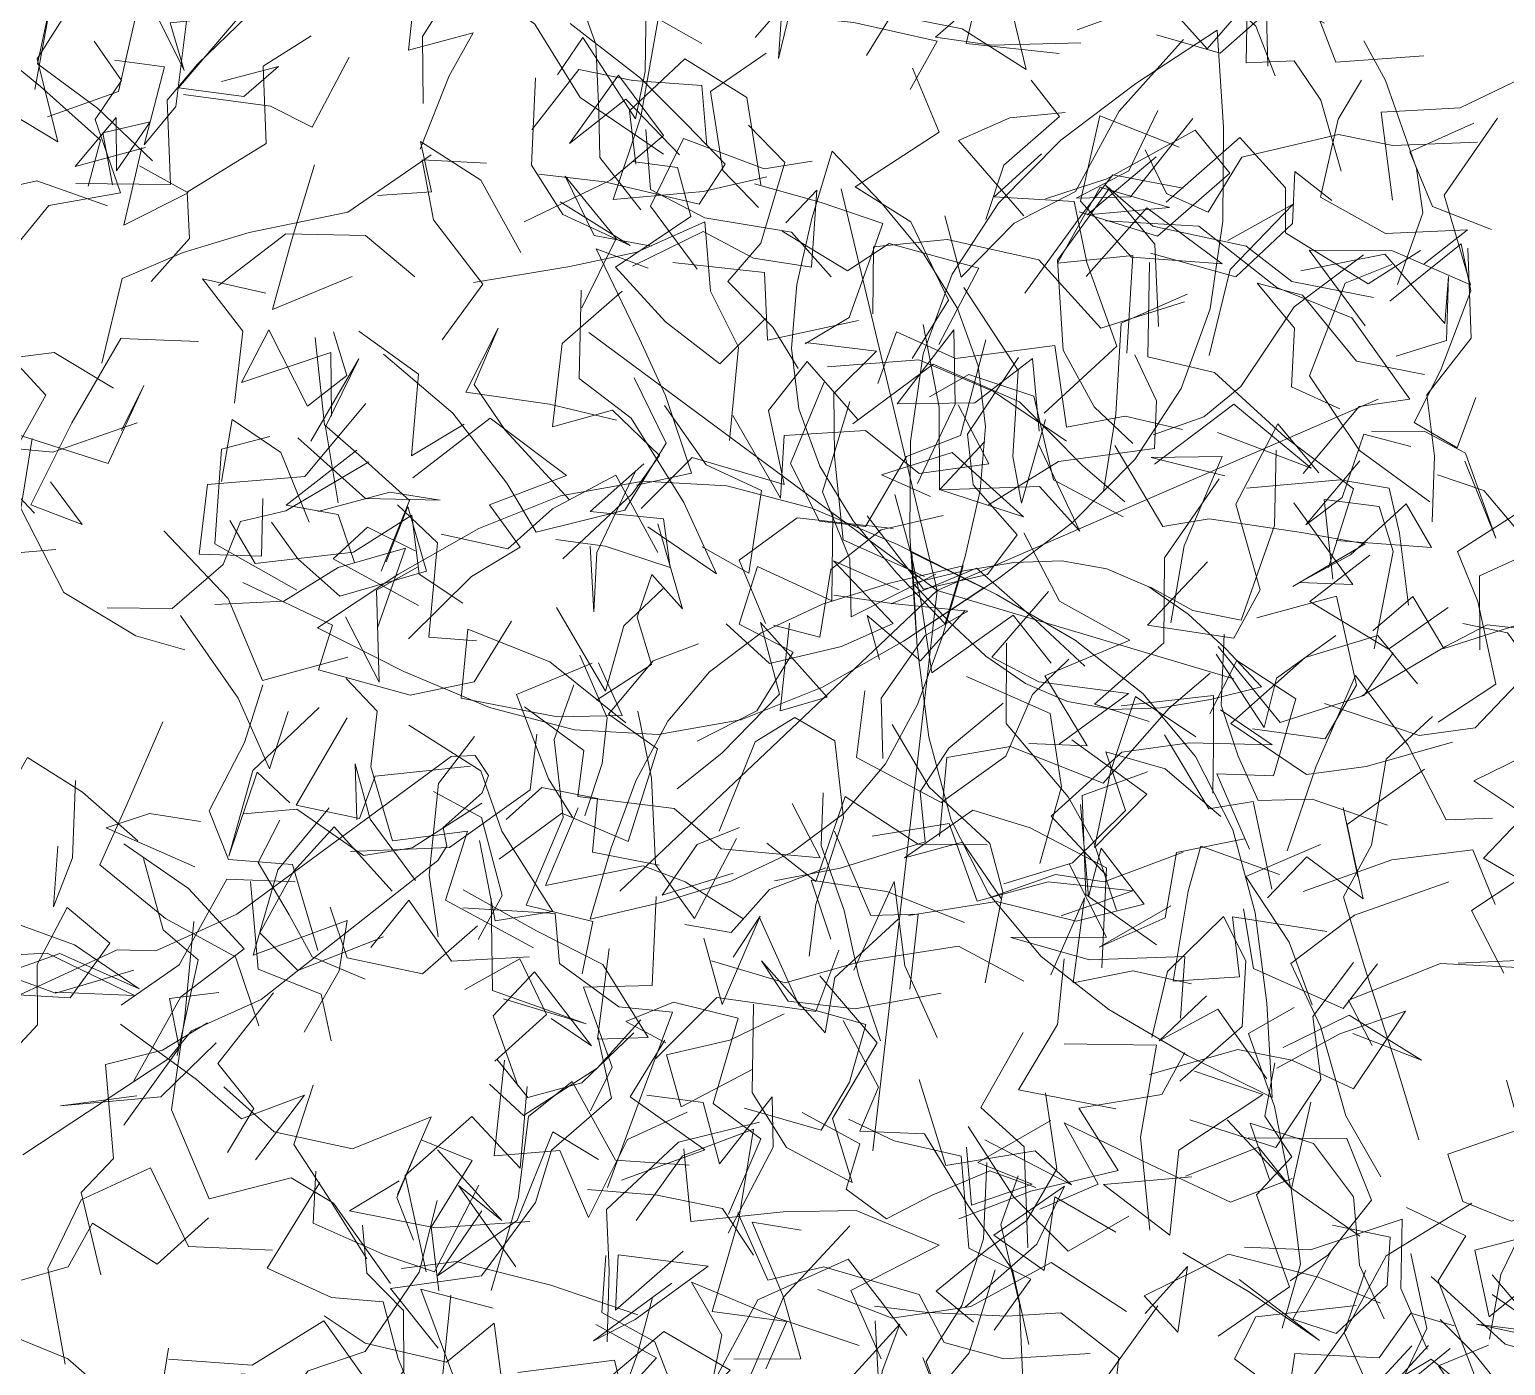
# Model space of a CAD drawing. Header units: metres. Extents: x 0 to 46.1, y -33.1 to 1.9.
# Drawn here: x 42.446 to 43.103, y -19.425 to -18.83 of the extents above; entities that cross this region are included whole.
import ezdxf

# ---------------------------------------------------------------- set-up
doc = ezdxf.new("R2010")
doc.units = ezdxf.units.M
doc.header["$LTSCALE"] = 0.02
for name, color, linetype, lineweight in [('AB_EXT_MASSIF', 8, 'Continuous', 9), ('BLOC_BRANCHES', 7, 'Continuous', 13), ('BLOC_FEUILLAGE', 7, 'Continuous', 13)]:
    doc.layers.add(name, color=color, linetype=linetype, lineweight=lineweight)
doc.layers.add('ARCHIBOOKS_ARBRE', color=7, linetype='Continuous')

# ---------------------------------------------------------------- blocks, each defined once
blk = doc.blocks.new('AB_ALPHA_11ed163862f4b453')
at = {"layer": 'BLOC_BRANCHES', "color": 8, "lineweight": 13, "true_color": 0x878787, "transparency": 33554585}
for points in [[(0.3974, 0.1138), (0.6059, 0.0836), (0.6413, 0.0593), (0.7391, 0.0444), (1.0348, 0.0616), (1.058, 0.0482), (1.058, 0.0214), (1.0417, 0.0089), (0.9843, 0.0005), (0.9765, -0.0195), (0.9591, -0.0273), (0.7102, -0.0501), (0.6263, -0.037), (0.5884, -0.0492), (0.3937, -0.0505)], [(0.1806, -0.0789), (0.3121, -0.2682), (0.3654, -0.457)]]:
    blk.add_lwpolyline(points, dxfattribs=at)
at = {"layer": 'BLOC_FEUILLAGE', "color": 8, "lineweight": 13, "true_color": 0x878787, "transparency": 33554585}
for points in [[(1.0458, 0.9032), (1.1274, 0.8838), (1.1956, 0.95), (1.2019, 1.021), (1.2514, 1.1084), (1.302, 1.1929), (1.2276, 1.247)], [(0.9924, 0.9379), (1.0236, 1.0425), (1.0575, 0.9359), (1.0811, 0.8494), (1.0416, 0.8141)], [(1.2091, 0.9301), (1.2013, 0.8639), (1.2173, 0.9167), (1.2865, 0.8809), (1.3365, 0.8695), (1.4194, 0.9301), (1.452, 1.0216)], [(1.1171, 0.7987), (1.0976, 0.881), (1.0684, 0.9588), (1.1252, 1.0154), (1.0505, 0.9365)], [(1.0027, 0.9508), (1.0403, 0.8738), (1.0713, 0.9636), (1.1392, 0.9948), (1.1988, 0.9696)], [(1.2979, 0.9585), (1.2394, 0.9152), (1.1718, 0.8354), (1.1191, 0.8184), (1.1851, 0.8791), (1.1429, 0.9157)], [(1.1353, 0.9456), (1.1369, 0.8923), (1.0887, 0.8719), (1.0679, 0.7883), (0.9933, 0.8196), (0.9386, 0.8024), (0.8698, 0.7906)], [(1.5729, 0.9516), (1.6019, 0.8698), (1.537, 0.7935), (1.4446, 0.7511), (1.4045, 0.6882)], [(1.5981, 0.4952), (1.5545, 0.5985), (1.5567, 0.6946), (1.5281, 0.7708), (1.514, 0.8278), (1.4645, 0.8764), (1.4375, 0.9371)], [(0.9428, 0.61), (0.909, 0.6793), (0.8268, 0.7192), (0.8355, 0.7935), (0.9195, 0.8657), (0.857, 0.9133)], [(1.0317, 0.824), (1.1195, 0.7658), (1.1677, 0.8465), (1.2178, 0.8614), (1.293, 0.8763), (1.3445, 0.9066)], [(0.7934, 0.5414), (0.7779, 0.6257), (0.8196, 0.6568), (0.8135, 0.7313), (0.7865, 0.7752), (0.7672, 0.8432), (0.8259, 0.8784)], [(0.8218, 0.8444), (0.9016, 0.8854), (0.9972, 0.85), (1.0478, 0.7838)], [(1.2296, 0.831), (1.2921, 0.8104), (1.2413, 0.8033), (1.1855, 0.8511), (1.2917, 0.8825)], [(1.1187, 0.8152), (1.0415, 0.8404), (1.1096, 0.8611), (1.0776, 0.811), (1.1388, 0.8365), (1.0876, 0.8548), (1.0652, 0.8004)], [(1.3634, 0.7764), (1.2865, 0.7333), (1.2605, 0.7781), (1.1864, 0.8419)], [(1.0426, 0.6869), (1.1045, 0.7039), (1.1306, 0.7483), (1.2335, 0.7459), (1.278, 0.82), (1.341, 0.8191)], [(1.102, 0.8018), (1.1309, 0.7473), (1.0514, 0.7558), (1.1152, 0.8176)], [(1.3738, 0.6473), (1.4456, 0.6981), (1.4939, 0.7238), (1.4229, 0.7468), (1.456, 0.7869)], [(1.5432, 0.4571), (1.5365, 0.5308), (1.5637, 0.5744), (1.6015, 0.6388), (1.6175, 0.7064), (1.6978, 0.7615)], [(0.7192, 0.6871), (0.6721, 0.6452), (0.7455, 0.5711), (0.8195, 0.6151), (0.8756, 0.6444), (0.8611, 0.7277)], [(1.8474, 0.4643), (1.9195, 0.4986), (1.9948, 0.4471), (2.0169, 0.5053), (2.0077, 0.5794), (1.9271, 0.6578), (1.94, 0.7259)], [(1.3808, 0.6356), (1.2684, 0.6325), (1.1639, 0.6732), (1.0903, 0.6945), (1.0174, 0.7072), (0.9471, 0.6404)], [(1.2333, 0.5696), (1.139, 0.587), (1.1975, 0.6391), (1.2659, 0.6968)], [(1.59, 0.6738), (1.6226, 0.5802), (1.6379, 0.5088), (1.6494, 0.4485), (1.6011, 0.427), (1.5263, 0.505), (1.4695, 0.5522)], [(0.9441, 0.5634), (0.8474, 0.5872), (0.8077, 0.6186), (0.7349, 0.6119), (0.6566, 0.5949), (0.5968, 0.6581)], [(1.1428, 0.6066), (1.0923, 0.658), (1.0982, 0.5851), (1.0466, 0.5228)], [(1.5472, 0.6336), (1.5937, 0.653), (1.5935, 0.5452), (1.6312, 0.5834), (1.6876, 0.6679)], [(0.7152, 0.6415), (0.822, 0.6288), (0.8924, 0.5432), (0.9729, 0.594), (0.9247, 0.5657)], [(0.8273, 0.561), (0.8311, 0.5019), (0.7949, 0.5513), (0.883, 0.6032), (0.9798, 0.6522), (1.0507, 0.6021)], [(1.2916, 0.5315), (1.2708, 0.5999), (1.1975, 0.6498), (1.1032, 0.6424)], [(1.306, 0.6298), (1.3587, 0.6005), (1.3789, 0.6544), (1.412, 0.5817), (1.4053, 0.4897)], [(1.5249, 0.6439), (1.4683, 0.5649), (1.4676, 0.4998), (1.5118, 0.4302), (1.4727, 0.5134)], [(1.8131, 0.655), (1.8122, 0.5798), (1.7634, 0.5149), (1.8228, 0.5712), (1.8759, 0.5572), (1.8109, 0.5647), (1.7543, 0.5486)], [(0.6259, 0.6286), (0.7231, 0.6179), (0.6957, 0.5457), (0.7914, 0.4945)], [(1.2788, 0.456), (1.3506, 0.4832), (1.3434, 0.5733), (1.3695, 0.636), (1.4274, 0.5941)], [(1.4899, 0.5977), (1.5703, 0.6256), (1.6139, 0.5825), (1.6755, 0.536), (1.6436, 0.477)], [(1.7008, 0.5752), (1.675, 0.6248), (1.5996, 0.5438), (1.5237, 0.4834), (1.6124, 0.4362), (1.6808, 0.4114)], [(0.8508, 0.3226), (0.8136, 0.3655), (0.7726, 0.4494), (0.7836, 0.5538), (0.8365, 0.6123)], [(1.6125, 0.4851), (1.596, 0.5693), (1.5169, 0.5621), (1.6039, 0.5961), (1.6093, 0.5128), (1.533, 0.5031), (1.427, 0.5164)], [(1.1824, 0.5292), (1.1685, 0.4805), (1.1132, 0.4757), (1.1233, 0.5703), (1.0657, 0.5378), (1.1674, 0.5118), (1.1293, 0.4518)], [(1.6702, 0.4075), (1.7101, 0.4977), (1.6758, 0.5713), (1.5926, 0.5562), (1.5662, 0.5024)], [(2.0283, 0.3493), (1.9474, 0.4151), (2.0101, 0.4743), (2.0224, 0.5471), (2.0671, 0.5702), (2.0532, 0.4777)], [(1.1618, 0.5352), (1.1177, 0.4478), (1.1324, 0.3955), (1.1512, 0.3259), (1.0819, 0.2772)], [(1.5312, 0.4165), (1.484, 0.4613), (1.4928, 0.5342), (1.5027, 0.4454), (1.4288, 0.4012)], [(1.5964, 0.5291), (1.5644, 0.47), (1.598, 0.4106), (1.6702, 0.3447), (1.6802, 0.2792)], [(1.7551, 0.527), (1.6801, 0.5252), (1.6434, 0.4441), (1.6544, 0.3877)], [(1.811, 0.5389), (1.8556, 0.5026), (1.9218, 0.4349), (1.8676, 0.406)], [(1.2064, 0.5146), (1.2361, 0.4382), (1.1802, 0.3663), (1.2483, 0.3641)], [(2.0251, 0.4604), (1.9877, 0.3545), (1.9526, 0.4311), (1.8805, 0.5017), (1.9483, 0.5249), (1.9962, 0.4954)], [(0.9871, 0.4575), (1.0348, 0.5089), (1.0603, 0.4487), (1.0443, 0.3666)], [(1.5937, 0.2798), (1.5234, 0.2653), (1.4981, 0.3374), (1.4847, 0.4187), (1.5856, 0.4205), (1.6028, 0.4742), (1.5643, 0.5072)], [(1.7324, 0.3985), (1.683, 0.4205), (1.6262, 0.4976), (1.5542, 0.4545), (1.5597, 0.3675)], [(1.0595, 0.4701), (1.0068, 0.4878), (0.943, 0.4034), (0.9915, 0.3105)], [(1.0832, 0.367), (1.1174, 0.4456), (1.1896, 0.4887), (1.095, 0.4412)], [(1.4351, 0.3044), (1.4252, 0.2238), (1.3462, 0.1865), (1.2501, 0.2194), (1.2523, 0.2832), (1.2445, 0.3811), (1.2157, 0.4782)], [(1.343, 0.4907), (1.4426, 0.4472), (1.5139, 0.42), (1.5957, 0.407), (1.5588, 0.3389), (1.551, 0.2698), (1.4859, 0.188)], [(1.0156, 0.4167), (0.9793, 0.3635), (0.9222, 0.4032), (0.9722, 0.4634), (1.0681, 0.4116), (1.1692, 0.4427)], [(1.695, 0.4705), (1.7061, 0.414), (1.6349, 0.353), (1.5811, 0.3374), (1.5952, 0.2673), (1.5937, 0.2137)], [(0.9036, 0.4464), (0.9223, 0.3443), (0.9048, 0.247), (0.9985, 0.2171)], [(1.0849, 0.4522), (1.1113, 0.3545), (1.1801, 0.3077), (1.1379, 0.3455), (1.0591, 0.3712)], [(1.5146, 0.3979), (1.4778, 0.4476), (1.4637, 0.3372), (1.4538, 0.2687), (1.4308, 0.1804), (1.3721, 0.2026)], [(2.0548, 0.3461), (1.9704, 0.3978), (1.9228, 0.4395), (1.9895, 0.4491), (2.0533, 0.4319)], [(2.2783, 0.4556), (2.2058, 0.3941), (2.1343, 0.3468), (2.2261, 0.3154), (2.2529, 0.2725), (2.2153, 0.211)], [(1.3008, 0.2297), (1.2829, 0.3337), (1.2817, 0.3952), (1.3384, 0.4331), (1.2691, 0.3928), (1.3402, 0.3311), (1.3929, 0.2755)], [(2.2164, 0.1975), (2.2285, 0.2557), (2.2089, 0.3297), (2.2481, 0.3634), (2.2674, 0.4392)], [(0.9713, 0.4159), (0.9689, 0.3607), (1.0675, 0.3117), (1.1443, 0.3109), (1.1157, 0.2513), (1.1387, 0.1976)], [(1.4387, 0.4183), (1.3832, 0.3369), (1.4078, 0.2685), (1.4058, 0.1578), (1.3932, 0.0715), (1.3575, 0.1568)], [(1.6153, 0.2325), (1.6725, 0.2303), (1.7608, 0.2975), (1.7158, 0.3544), (1.665, 0.4123)], [(1.7064, 0.1538), (1.7755, 0.1863), (1.7878, 0.282), (1.7573, 0.3486), (1.8685, 0.3486), (1.8826, 0.4246)], [(0.8039, 0.4089), (0.8643, 0.3689), (0.9385, 0.3792), (0.9807, 0.4086), (1.0294, 0.3914), (1.1367, 0.3867)], [(1.1324, 0.405), (1.0332, 0.3961), (1.0762, 0.3561), (1.0622, 0.3013)], [(1.6704, 0.3569), (1.7192, 0.3686), (1.6675, 0.3), (1.6191, 0.3437), (1.5882, 0.399), (1.5011, 0.4095)], [(1.0923, 0.2827), (1.146, 0.3212), (1.1242, 0.2497), (1.028, 0.2788), (1.0116, 0.3389), (1.009, 0.3892)], [(1.4765, 0.3924), (1.3887, 0.3801), (1.3294, 0.308), (1.3951, 0.2871), (1.4117, 0.2165), (1.3631, 0.1971), (1.2587, 0.1785)], [(1.679, 0.2217), (1.5823, 0.2585), (1.6204, 0.3236), (1.541, 0.3886)], [(0.8677, 0.3572), (0.8713, 0.2454), (0.8578, 0.1604), (0.91, 0.2023)], [(1.0441, 0.2266), (1.1185, 0.2836), (1.044, 0.3064), (0.9728, 0.3079), (0.9063, 0.3468)], [(1.1732, 0.1512), (1.1015, 0.1175), (1.0338, 0.1438), (0.9636, 0.223), (1.0035, 0.2561), (0.9458, 0.3502)], [(1.168, 0.3448), (1.2761, 0.3538), (1.3126, 0.2541), (1.2233, 0.2733), (1.2262, 0.2152), (1.1628, 0.2174), (1.0662, 0.1974)], [(1.7398, 0.1507), (1.8231, 0.1976), (1.7545, 0.275), (1.699, 0.275), (1.6621, 0.3513)], [(2.0594, 0.3605), (2.1577, 0.3377), (2.1691, 0.2641), (2.2516, 0.2877), (2.2943, 0.2168)], [(1.1374, 0.3292), (1.1516, 0.2693), (1.0865, 0.1866), (1.1286, 0.1543)], [(1.8594, 0.2388), (1.9088, 0.2786), (1.9904, 0.2905), (1.986, 0.3416)], [(1.9981, 0.2905), (1.9431, 0.3191), (1.8816, 0.3292), (1.8968, 0.2193)], [(2.2381, 0.3305), (2.2535, 0.2632), (2.1789, 0.252), (2.1304, 0.308)], [(2.2044, 0.3196), (2.3064, 0.288), (2.291, 0.3437), (2.2943, 0.2343), (2.2812, 0.1736), (2.3673, 0.1261)], [(0.5027, 0.2921), (0.5599, 0.2768), (0.6389, 0.3176), (0.6694, 0.2519), (0.6913, 0.1731)], [(1.0959, 0.2224), (1.0444, 0.3178), (1.0958, 0.3264), (1.1258, 0.2754)], [(1.9949, 0.0417), (1.9008, 0.0679), (1.8843, 0.1691), (1.8108, 0.2436), (1.7379, 0.2814), (1.6968, 0.2194)], [(2.1528, 0.2871), (2.0495, 0.2591), (1.9601, 0.2107), (1.8837, 0.2183), (1.8011, 0.2), (1.8232, 0.2671)], [(2.2323, 0.2796), (2.197, 0.2273), (2.2433, 0.2001), (2.2441, 0.1474), (2.22, 0.0686)], [(0.5225, 0.0819), (0.5944, 0.0307), (0.5386, 0.1231), (0.4762, 0.1591), (0.504, 0.2045), (0.4793, 0.264)], [(0.6133, 0.2164), (0.5726, 0.1624), (0.6199, 0.1967), (0.6696, 0.267)], [(0.6922, -0.0732), (0.7121, 0.0054), (0.67, 0.0838), (0.6415, 0.1736), (0.7039, 0.214), (0.7868, 0.2686)], [(1.1602, 0.2752), (1.2134, 0.2211), (1.2794, 0.2315), (1.359, 0.2244), (1.3513, 0.1267)], [(1.7963, 0.0229), (1.9046, 0.0413), (1.9272, 0.1375), (1.9527, 0.2022), (1.8808, 0.2548), (1.9509, 0.2665)], [(2.0833, 0.1892), (2.0287, 0.2666), (1.9587, 0.1986), (1.9725, 0.1155), (2.0529, 0.0545), (2.0166, 0.1522), (1.9185, 0.1248)], [(1.1182, 0.2589), (1.066, 0.2622), (1.0127, 0.1747), (1.0207, 0.2561)], [(1.396, 0.1054), (1.4237, 0.0524), (1.4855, 0.1219), (1.4496, 0.1795), (1.4466, 0.2599)], [(0.7926, -0.0386), (0.8213, 0.0569), (0.7645, 0.1005), (0.7761, 0.1577), (0.8504, 0.1999), (0.9026, 0.2428)], [(1.5858, -0.0571), (1.5321, 0.0264), (1.5745, 0.1093), (1.612, 0.1685), (1.6775, 0.1821), (1.6166, 0.2334)], [(2.0858, 0.2362), (2.0222, 0.1978), (1.9566, 0.2039), (2.0081, 0.1722), (2.1138, 0.2076)], [(1.379, 0.2159), (1.2946, 0.1638), (1.2555, 0.1102), (1.2921, 0.1737)], [(1.392, 0.2183), (1.3131, 0.2062), (1.377, 0.1547), (1.3539, 0.1053), (1.3061, 0.1646), (1.2641, 0.2009)], [(1.3624, 0.1779), (1.441, 0.1946), (1.5105, 0.1136), (1.5407, 0.1921), (1.6064, 0.2148), (1.6186, 0.1298)], [(1.9509, 0.1895), (2.0095, 0.1194), (2.1149, 0.1342), (2.1088, 0.1952), (1.9969, 0.2034), (1.9276, 0.222)], [(0.7615, 0.1529), (0.7186, 0.1914), (0.6696, 0.2042), (0.7288, 0.114)], [(0.9841, 0.198), (0.9931, 0.1488), (0.9536, 0.1006), (0.9292, 0.0186), (1.0047, -0.0177), (0.9426, -0.069), (0.9956, -0.1668)], [(1.7212, 0.0827), (1.714, 0.0091), (1.643, 0.0421), (1.6192, 0.1148), (1.5401, 0.1597), (1.4987, 0.1032), (1.5045, 0.2092)], [(1.8002, -0.0168), (1.7622, 0.0735), (1.7116, 0.1484), (1.6222, 0.1974)], [(2.0623, 0.1486), (2.0048, 0.2036), (1.9542, 0.186), (1.851, 0.1465)], [(1.9099, 0.0286), (1.9746, 0.1161), (1.8995, 0.1547), (1.9855, 0.1998), (2.038, 0.1387), (1.9567, 0.1817), (2.0562, 0.194)], [(1.9556, 0.0344), (2.002, 0.1136), (1.9917, 0.1986), (2.0112, 0.1314), (2.0862, 0.0562), (2.1071, -0.0045), (2.1737, -0.0689)], [(2.365, 0.0131), (2.2839, 0.0613), (2.2399, 0.1043), (2.136, 0.1419), (2.071, 0.1109), (2.0435, 0.1537), (2.0502, 0.2075)], [(0.6092, 0.0546), (0.5221, 0.0805), (0.4848, 0.1305), (0.5503, 0.115), (0.6029, 0.0341), (0.5692, 0.1141), (0.5159, 0.1845)], [(0.8562, 0.1163), (0.8443, 0.1648), (0.7669, 0.1035), (0.8414, 0.1688), (0.9414, 0.1876)], [(1.6097, 0.1849), (1.5291, 0.1296), (1.5212, 0.058), (1.561, 0.0252), (1.6416, 0.0657), (1.7046, 0.0525), (1.7861, 0.1265)], [(1.659, 0.1512), (1.7077, 0.1883), (1.7465, 0.1275), (1.8471, 0.0794), (1.8086, -0.0036), (1.8702, -0.0291), (1.9153, -0.0763)], [(1.7975, 0.1889), (1.7979, 0.0782), (1.7409, 0.0014), (1.7204, -0.0475), (1.7938, 0.0162)], [(1.9941, 0.1934), (1.9015, 0.1574), (1.8523, 0.0701), (1.8467, -0.0015), (1.8605, -0.0592)], [(0.6763, 0.1785), (0.7097, 0.0979), (0.7251, 0.0075), (0.6368, 0.0012), (0.5413, -0.0489)], [(1.2291, 0.06), (1.2192, -0.0036), (1.1578, 0.0343), (1.0795, 0.1099), (1.1275, 0.1703), (1.1841, 0.0902), (1.2183, -0.0126)], [(1.7369, 0.1788), (1.7018, 0.092), (1.6523, 0.0148), (1.7143, -0.0616), (1.6865, 0.0417), (1.6072, 0.0636), (1.6396, 0.0139)], [(1.9701, 0.165), (2.054, 0.1035), (2.0895, -0.0008), (2.1411, -0.0748), (2.1459, -0.1857), (2.0943, -0.162), (2.0014, -0.1905)], [(2.2039, -0.0712), (2.2712, -0.0198), (2.292, 0.0257), (2.3163, 0.1264), (2.3202, 0.1766)], [(0.4547, 0.125), (0.5332, 0.0674), (0.6032, 0.0943), (0.5848, 0.1535), (0.5225, 0.1186), (0.4862, 0.0621), (0.4315, 0.0482)], [(0.5977, -0.0513), (0.6754, 0.0252), (0.6612, 0.0745), (0.6859, 0.1531)], [(0.9611, 0.1609), (0.8608, 0.1101), (0.9117, 0.0595), (0.9519, 0.0895), (1.0469, 0.041)], [(1.3687, 0.1536), (1.3403, 0.0594), (1.3325, 0.11), (1.2928, 0.0791), (1.2775, 0.026), (1.2045, 0.0262)], [(1.5978, -0.0619), (1.4928, -0.0505), (1.5264, 0.0042), (1.5419, 0.0836), (1.6221, 0.1515)], [(1.6354, 0.0338), (1.7188, 0.085), (1.7627, 0.1553), (1.6648, 0.1205), (1.7377, 0.0745), (1.8187, 0.0809), (1.7809, 0.009)], [(2.038, 0.1459), (2.1462, 0.1615), (2.1583, 0.0868), (2.1309, 0.0449), (2.1769, -0.0529), (2.246, -0.0534)], [(1.035, -0.0005), (0.9431, 0), (0.8931, 0.0223), (0.8589, 0.1061), (0.8064, 0.1339)], [(1.3345, 0.0901), (1.275, 0.0789), (1.2184, 0.0293), (1.2233, 0.1369)], [(1.818, -0.1089), (1.8006, -0.0497), (1.7803, 0.0483), (1.7225, 0.1357), (1.6113, 0.1286)], [(2.2414, -0.0681), (2.3026, -0.0626), (2.2237, -0.0163), (2.1849, 0.0569), (2.2489, 0.1189), (2.2943, 0.1411)], [(1.0101, -0.0339), (0.9764, -0.1183), (1.0356, -0.1446), (1.0368, -0.0387), (1.0539, 0.0305), (1.0142, 0.1167)], [(0.8196, -0.094), (0.7838, -0.041), (0.7878, 0.0121), (0.7904, 0.0799), (0.8364, 0.1059)], [(0.9265, -0.0325), (0.9213, 0.0524), (0.9408, 0.1129), (0.9084, 0.0599)], [(1.8073, -0.122), (1.7645, -0.0452), (1.797, 0.0448), (1.7493, 0.1046), (1.6992, 0.1074)], [(1.9681, -0.2935), (2.0392, -0.2355), (2.0066, -0.1455), (1.9799, -0.0424), (1.9272, 0.0125), (1.986, 0.0994)], [(1.9924, 0.1077), (2.0577, 0.0339), (2.1432, 0.0493), (2.1767, 0.0963), (2.1935, 0.0468)], [(2.2503, 0.0105), (2.2932, 0.0994), (2.3697, 0.0557), (2.4562, 0.0447)], [(0.5762, 0.0296), (0.6547, 0.032), (0.7511, 0.0832), (0.8132, 0.0392)], [(0.7305, -0.1063), (0.8005, -0.0705), (0.8385, -0.0284), (0.7296, -0.0038), (0.8043, 0.0612), (0.8898, 0.0878)], [(1.8062, 0.0902), (1.7119, 0.0496), (1.6866, -0.001), (1.6975, -0.0743), (1.6454, -0.0935), (1.5771, -0.0683), (1.5689, 0.034)], [(0.7716, 0.0667), (0.7259, -0.0199), (0.7696, -0.0813), (0.7503, -0.131)], [(0.8623, -0.0657), (0.762, -0.0452), (0.7495, 0.0132), (0.818, 0.0499), (0.8831, 0.0671), (0.8982, -0.0284)], [(1.0685, 0.0662), (1.0067, 0.0441), (0.9422, -0.0358), (0.9133, -0.0986)], [(1.2231, 0.0634), (1.1335, 0.0799), (1.112, -0.0182), (1.1111, -0.0685)], [(1.2163, 0.0781), (1.2037, 0.0032), (1.1714, -0.0364), (1.1237, -0.0748)], [(1.4086, -0.0046), (1.4227, 0.0703), (1.5022, 0.0748), (1.5855, 0.0067)], [(1.9852, -0.0235), (2.057, 0.0442), (2.1554, 0.0671), (2.0724, 0.0727)], [(0.6946, 0.0637), (0.6287, -0.0196), (0.5596, -0.0987), (0.5408, -0.2043), (0.6302, -0.2346), (0.6543, -0.2839), (0.6587, -0.3935)], [(1.0253, -0.2203), (1.0669, -0.1781), (1.0148, -0.1226), (1.1024, -0.0629), (1.1414, 0.0151), (1.1925, 0.0542)], [(1.1335, 0.0637), (1.1623, -0.013), (1.1288, -0.0522), (1.2116, -0.122), (1.231, -0.188), (1.3176, -0.2564), (1.3247, -0.1887)], [(1.5384, 0.0576), (1.4844, -0.0236), (1.436, 0.0535), (1.3838, 0.0108), (1.4172, -0.048), (1.3477, -0.0811), (1.2737, -0.0732)], [(1.8044, -0.0859), (1.8625, -0.0214), (1.9226, 0.0601), (2.0019, 0.0472)], [(0.8834, 0.034), (0.9782, -0.0224), (1.0885, -0.0172), (1.1284, 0.0306)], [(0.997, 0.0399), (1.026, -0.0135), (0.9982, -0.0988), (0.9491, -0.1256)], [(1.6513, -0.2148), (1.6451, -0.1469), (1.534, -0.1516), (1.5669, -0.0794), (1.5862, -0.0295), (1.6075, 0.0373)], [(2.3252, -0.077), (2.284, -0.0195), (2.2958, 0.045), (2.3731, 0.0329)], [(1.0174, -0.0634), (1.1035, -0.0583), (1.1484, -0.1247), (1.232, -0.0562), (1.2073, 0.0058), (1.2814, 0.0285), (1.3338, 0.017)], [(1.3717, 0.0188), (1.3881, -0.0445), (1.4657, -0.0723), (1.528, -0.0819), (1.5103, 0.0127), (1.5538, -0.0541)], [(1.7723, -0.0021), (1.7582, -0.1091), (1.7475, -0.0427), (1.6522, 0.0147), (1.7238, 0.0322)], [(1.6886, -0.0291), (1.7804, -0.0312), (1.8777, -0.077), (1.9086, -0.034), (1.9161, 0.0223)], [(2.1486, -0.0903), (2.1424, 0.0142), (2.2195, -0.0362), (2.2719, -0.1159), (2.3016, -0.0163), (2.3981, 0.0235)], [(0.5059, -0.0842), (0.6045, -0.0452), (0.6254, 0.0064), (0.6751, -0.0178)], [(0.6076, -0.1962), (0.6928, -0.1656), (0.6196, -0.1495), (0.6015, -0.0854), (0.5638, 0.0123)], [(1.4152, -0.0111), (1.4512, -0.0503), (1.5023, 0.0061), (1.5735, 0.0127), (1.64, -0.0115)], [(2.0749, -0.1525), (2.043, -0.1026), (2.0815, -0.0497), (2.0737, 0.015), (2.109, -0.0238), (2.1194, -0.1179), (2.1746, -0.1716)], [(2.1591, -0.1374), (2.2158, -0.1533), (2.2565, -0.0947), (2.2247, -0.1364), (2.2106, -0.0353), (2.122, 0.0002)], [(0.3936, -0.2097), (0.4253, -0.1209), (0.476, -0.1086), (0.5256, -0.0161), (0.5873, -0.0375), (0.646, -0.0392)], [(0.9567, -0.1122), (0.8763, -0.1237), (0.8158, -0.0633), (0.8307, -0.0057)], [(1.2365, -0.0091), (1.2086, -0.0801), (1.16, -0.1628), (1.1638, -0.2371), (1.2514, -0.1878)], [(1.4315, -0.0188), (1.3695, -0.095), (1.4216, -0.1106), (1.4046, -0.0006), (1.379, -0.0789), (1.2896, -0.0992), (1.2262, -0.1056)], [(0.5288, -0.2218), (0.4527, -0.2338), (0.4171, -0.1564), (0.3681, -0.1827), (0.2639, -0.1501), (0.2459, -0.0712), (0.3249, -0.0191)], [(0.5357, -0.0644), (0.4586, -0.0275), (0.5576, -0.08), (0.6419, -0.0632)], [(1.1631, -0.1656), (1.1088, -0.1131), (1.1458, -0.0663), (1.1005, -0.0221), (1.048, -0.0306)], [(1.4363, -0.2018), (1.4715, -0.1443), (1.5499, -0.1126), (1.6049, -0.1158), (1.5392, -0.0628), (1.4896, -0.0195)], [(1.8849, -0.0636), (1.9431, -0.0776), (1.9962, -0.0715), (2.094, -0.0296), (2.1904, -0.0229)], [(0.9865, -0.1726), (0.9112, -0.1295), (0.9083, -0.0467), (0.8439, -0.0679)], [(2.2109, -0.0492), (2.156, -0.0382), (2.0667, -0.1031), (2.0679, -0.203), (2.1023, -0.2937)], [(0.5861, -0.1723), (0.6374, -0.1471), (0.631, -0.0835), (0.7259, -0.0513)], [(1.2088, -0.2661), (1.1773, -0.1972), (1.1476, -0.1566), (1.0447, -0.116), (1.1224, -0.0631)], [(1.6029, -0.1136), (1.5307, -0.1333), (1.5085, -0.059), (1.4933, -0.1074)], [(1.6809, -0.2378), (1.6626, -0.164), (1.6393, -0.0808), (1.5378, -0.0624)], [(1.9233, -0.2897), (2.0168, -0.2936), (1.9641, -0.2447), (1.8861, -0.1758), (1.8384, -0.1548), (1.8426, -0.0503)], [(1.0659, -0.2134), (1.0001, -0.291), (1.0483, -0.3197), (1.0504, -0.2242), (1.0088, -0.1528), (0.9651, -0.07)], [(1.5819, -0.2763), (1.6347, -0.3136), (1.6375, -0.2228), (1.7387, -0.241), (1.6966, -0.162), (1.7048, -0.0768)], [(2.0925, -0.3136), (2.1345, -0.254), (2.1644, -0.1919), (2.2403, -0.1661), (2.2917, -0.0799)], [(2.2086, -0.2241), (2.1605, -0.2599), (2.1358, -0.2101), (2.1928, -0.1773), (2.2685, -0.1217), (2.2881, -0.0721), (2.1867, -0.082)], [(0.9541, -0.0865), (1.0368, -0.1479), (1.0103, -0.1971), (1.0396, -0.2734), (1.0866, -0.311), (1.0072, -0.3699), (0.9196, -0.4353)], [(0.9367, -0.1963), (0.9987, -0.2695), (0.9314, -0.1817), (0.9863, -0.0946)], [(1.7875, -0.2499), (1.8467, -0.1859), (1.9363, -0.1255), (1.8692, -0.0833), (1.9269, -0.1453)], [(1.8683, -0.0916), (1.9787, -0.0836), (2.0122, -0.1904), (1.9465, -0.1003)], [(0.7193, -0.3144), (0.7976, -0.2624), (0.705, -0.2447), (0.6423, -0.1813), (0.6223, -0.1089)], [(1.2478, -0.3414), (1.2855, -0.2975), (1.3639, -0.2333), (1.4024, -0.1561), (1.3793, -0.1101), (1.3272, -0.1089), (1.2397, -0.1704)], [(0.5687, -0.2908), (0.4925, -0.2364), (0.505, -0.14), (0.4209, -0.128), (0.3481, -0.1715), (0.3062, -0.2715)], [(1.4607, -0.1278), (1.4124, -0.1847), (1.464, -0.2782), (1.5527, -0.2742), (1.6148, -0.2326), (1.6702, -0.2219)], [(1.8587, -0.215), (1.7643, -0.2378), (1.8368, -0.3021), (1.8908, -0.2728), (1.9199, -0.1784), (2.008, -0.1288), (2.0166, -0.1995)], [(1.6097, -0.2953), (1.7052, -0.29), (1.6285, -0.2249), (1.5996, -0.1734), (1.6924, -0.1463)], [(1.7074, -0.3287), (1.6669, -0.2795), (1.7687, -0.264), (1.8211, -0.1852), (1.9198, -0.1447)], [(0.7067, -0.1615), (0.6527, -0.205), (0.653, -0.273), (0.6516, -0.3558)], [(0.9065, -0.1641), (0.9762, -0.1688), (0.9674, -0.2367), (0.8909, -0.2492)], [(1.9904, -0.1523), (1.9434, -0.2216), (1.8548, -0.2897), (1.8155, -0.2514), (1.7902, -0.2042)], [(1.2272, -0.2182), (1.1477, -0.1958), (1.2112, -0.1694), (1.2609, -0.1793)], [(1.4658, -0.1755), (1.4622, -0.2566), (1.4848, -0.3458), (1.4675, -0.3991), (1.396, -0.4733)], [(1.5193, -0.3951), (1.586, -0.3365), (1.6198, -0.2613), (1.5643, -0.176)], [(1.5625, -0.4849), (1.5825, -0.4088), (1.5862, -0.3497), (1.5728, -0.2438), (1.6218, -0.1692)], [(1.9396, -0.1699), (2.0322, -0.219), (2.0728, -0.2561), (2.0552, -0.3048), (2.0199, -0.3771)], [(0.8974, -0.2869), (0.9167, -0.2057), (0.9821, -0.19), (0.9904, -0.2932), (0.9693, -0.2434)], [(1.1412, -0.193), (1.0838, -0.2738), (1.0183, -0.2338), (0.9969, -0.3258), (0.9501, -0.3534)], [(2.1185, -0.2305), (2.0818, -0.1907), (2.0233, -0.2365), (1.9729, -0.2401), (2.0619, -0.2129)], [(2.1599, -0.277), (2.1419, -0.3677), (2.1652, -0.2698), (2.1402, -0.2251), (2.0908, -0.1924)], [(1.3599, -0.1977), (1.326, -0.2457), (1.3081, -0.3203), (1.2821, -0.3895), (1.2632, -0.464)], [(1.2769, -0.2107), (1.2994, -0.2758), (1.3782, -0.2142), (1.4173, -0.3031), (1.4816, -0.3456)], [(1.9917, -0.273), (2.0764, -0.3375), (2.0793, -0.2812), (1.9962, -0.2952), (1.9321, -0.2899), (1.9804, -0.3242), (1.9749, -0.2121)], [(1.5822, -0.2232), (1.5043, -0.2319), (1.4513, -0.2553), (1.4255, -0.3054), (1.3302, -0.2781), (1.2612, -0.2504)], [(1.9651, -0.3072), (2.0052, -0.2274), (2.0523, -0.2675), (2.0383, -0.3179), (1.9615, -0.3972)], [(0.6572, -0.2431), (0.6233, -0.2901), (0.6708, -0.3637), (0.7071, -0.4092), (0.8007, -0.3552)], [(1.3172, -0.2692), (1.2514, -0.2554), (1.1892, -0.2723), (1.1511, -0.2367)], [(1.3474, -0.2404), (1.3301, -0.341), (1.3751, -0.3687), (1.3219, -0.4336)], [(1.7936, -0.3204), (1.7342, -0.3283), (1.6272, -0.3582), (1.5627, -0.2679), (1.4967, -0.2396), (1.442, -0.3089)], [(0.6542, -0.2563), (0.553, -0.3044), (0.5953, -0.3706), (0.641, -0.4061), (0.6203, -0.4685), (0.6108, -0.5202), (0.5804, -0.5602)], [(1.0395, -0.4132), (0.9673, -0.4026), (0.8835, -0.4518), (0.8976, -0.3719), (0.8328, -0.337), (0.9006, -0.2539)], [(1.0378, -0.307), (0.959, -0.322), (0.8997, -0.3031), (0.8939, -0.2485)], [(1.1604, -0.2611), (1.1374, -0.3341), (1.2266, -0.2745), (1.1764, -0.2964)], [(0.7065, -0.3667), (0.717, -0.317), (0.7747, -0.2778), (0.8095, -0.3281), (0.7307, -0.3654), (0.6995, -0.4294)], [(0.872, -0.2673), (0.8847, -0.3171), (0.9822, -0.3178), (1.0523, -0.2992)], [(1.0954, -0.4443), (1.1536, -0.5111), (1.2091, -0.4834), (1.2593, -0.4398), (1.2086, -0.382), (1.2251, -0.2746)], [(1.2785, -0.3388), (1.2957, -0.272), (1.3596, -0.3283), (1.4132, -0.4043)], [(1.5075, -0.4566), (1.5895, -0.4768), (1.516, -0.4169), (1.4378, -0.3921), (1.4589, -0.3024), (1.3796, -0.2677)], [(2.0596, -0.4622), (2.1039, -0.3929), (2.2149, -0.4095), (2.2053, -0.328), (2.1707, -0.4028), (2.1598, -0.3157), (2.1261, -0.2733)], [(0.6642, -0.4825), (0.6556, -0.3981), (0.7483, -0.4414), (0.8432, -0.4058), (0.8898, -0.3664), (0.9774, -0.3542), (1.0016, -0.2896)], [(0.6993, -0.4041), (0.738, -0.3013), (0.836, -0.287), (0.8499, -0.3643), (0.9057, -0.2925)], [(1.0162, -0.5335), (1.0921, -0.4829), (1.0689, -0.4208), (1.1441, -0.3564), (1.0935, -0.3023), (1.0372, -0.2916), (1.0616, -0.3354)], [(1.154, -0.2866), (1.2093, -0.352), (1.293, -0.378), (1.3933, -0.4226), (1.4331, -0.495)], [(1.8304, -0.2927), (1.7847, -0.357), (1.7695, -0.4151), (1.7614, -0.4685), (1.8125, -0.5001), (1.867, -0.5698)], [(0.8264, -0.4198), (0.7342, -0.3685), (0.6644, -0.3008), (0.7291, -0.3029)], [(0.7836, -0.2971), (0.801, -0.402), (0.7818, -0.3431), (0.7857, -0.4537)], [(1.514, -0.5297), (1.579, -0.4394), (1.5319, -0.3559), (1.4891, -0.3046), (1.3964, -0.3075), (1.46, -0.328), (1.4621, -0.4053)], [(1.6241, -0.2989), (1.6613, -0.3952), (1.5802, -0.4131), (1.6419, -0.3509), (1.7099, -0.2969), (1.7417, -0.3713)], [(1.6909, -0.2971), (1.7831, -0.3435), (1.7521, -0.391), (1.7233, -0.434)], [(1.7995, -0.3981), (1.8612, -0.4514), (1.923, -0.4204), (1.9583, -0.3251), (1.8705, -0.2972)], [(1.8109, -0.3064), (1.8112, -0.4038), (1.8527, -0.3653), (1.9339, -0.3615)], [(1.9767, -0.4123), (1.9234, -0.4344), (1.8292, -0.409), (1.8174, -0.3005)], [(2.0553, -0.4035), (1.9746, -0.406), (1.9299, -0.314), (2.0141, -0.3072)], [(0.5307, -0.439), (0.4654, -0.3876), (0.3666, -0.3698), (0.4123, -0.3193)], [(0.668, -0.3218), (0.6431, -0.3693), (0.6548, -0.4264), (0.6184, -0.4831), (0.5296, -0.5117), (0.4417, -0.5744)], [(1.0093, -0.4641), (0.9437, -0.4146), (0.9507, -0.3147), (0.889, -0.3211), (0.8294, -0.3912), (0.7483, -0.4609)], [(1.0429, -0.3441), (1.1368, -0.3241), (1.2205, -0.3973), (1.2793, -0.3539)], [(1.3487, -0.4563), (1.2589, -0.4186), (1.201, -0.3708), (1.2007, -0.317), (1.2163, -0.4226), (1.2589, -0.3771), (1.3532, -0.361)], [(1.2809, -0.3818), (1.3725, -0.3235), (1.3312, -0.4085), (1.3181, -0.4952)], [(1.7235, -0.5086), (1.7387, -0.4184), (1.7904, -0.4546), (1.8579, -0.3965), (1.8262, -0.3248), (1.7687, -0.3583)], [(0.7525, -0.3441), (0.6923, -0.4), (0.5938, -0.4415), (0.5291, -0.4249), (0.4229, -0.4616), (0.3644, -0.411)], [(0.4058, -0.3297), (0.4801, -0.3857), (0.5739, -0.3876), (0.5785, -0.4978), (0.547, -0.5378), (0.4689, -0.5486), (0.4093, -0.4861)], [(1.0625, -0.3325), (0.9956, -0.3644), (1.033, -0.4591), (0.9371, -0.437)], [(1.7168, -0.4607), (1.6937, -0.3825), (1.6485, -0.3308), (1.6312, -0.3974), (1.5502, -0.4139), (1.4733, -0.3921)], [(1.781, -0.361), (1.8079, -0.4249), (1.732, -0.3731), (1.6632, -0.3407), (1.5585, -0.3576), (1.5743, -0.4469)], [(0.7882, -0.3808), (0.7071, -0.4147), (0.8152, -0.4113), (0.9024, -0.3502), (0.9281, -0.4039)], [(1.1897, -0.3803), (1.1228, -0.372), (1.0548, -0.3473), (1.0372, -0.4045), (1.1268, -0.4129)], [(1.246, -0.3664), (1.2588, -0.4635), (1.1715, -0.5072), (1.1509, -0.579), (1.1107, -0.5065), (1.112, -0.4341), (1.167, -0.3527)], [(1.5788, -0.5415), (1.5433, -0.4517), (1.5999, -0.3571), (1.6753, -0.3744)], [(1.7138, -0.3504), (1.7102, -0.4463), (1.7561, -0.4664), (1.7202, -0.5596)], [(1.9766, -0.5045), (2.0536, -0.504), (2.0868, -0.4158), (2.0983, -0.3569), (2.1827, -0.3575)], [(1.0044, -0.5512), (1.0986, -0.4981), (1.1281, -0.4506), (1.0384, -0.4812), (1.0602, -0.4138), (1.0122, -0.3732)], [(1.593, -0.3644), (1.5445, -0.4556), (1.5858, -0.4178), (1.5919, -0.4961), (1.5182, -0.4706), (1.456, -0.4041), (1.3653, -0.3639)], [(1.9808, -0.4562), (1.9728, -0.387), (1.8917, -0.3634), (1.7825, -0.3801), (1.8222, -0.4733), (1.8826, -0.502), (1.978, -0.532)], [(1.9709, -0.3796), (2.0292, -0.3719), (2.0265, -0.4392), (2.1278, -0.4666), (2.226, -0.5098), (2.2648, -0.5541), (2.3057, -0.593)], [(0.5772, -0.3833), (0.5991, -0.4336), (0.6635, -0.5007), (0.7314, -0.4932), (0.6856, -0.5891), (0.6906, -0.6905), (0.6721, -0.7384)], [(0.6781, -0.3861), (0.7337, -0.413), (0.8075, -0.492), (0.8706, -0.5723)], [(1.6601, -0.4712), (1.5683, -0.451), (1.5275, -0.4146), (1.4524, -0.3967)], [(0.7397, -0.4786), (0.6837, -0.417), (0.6613, -0.5183), (0.586, -0.5724), (0.6468, -0.6303), (0.5866, -0.6645)], [(0.8995, -0.425), (0.9611, -0.4724), (1.0141, -0.5246), (1.0147, -0.5867)], [(1.2405, -0.4221), (1.2332, -0.5057), (1.1891, -0.5355), (1.2479, -0.5775), (1.2451, -0.67), (1.2477, -0.7576), (1.2175, -0.837)], [(1.5465, -0.4131), (1.5367, -0.504), (1.4473, -0.4465), (1.5072, -0.5149), (1.5981, -0.5696), (1.5569, -0.6246)], [(1.7576, -0.533), (1.8364, -0.4715), (1.9278, -0.4107), (1.9348, -0.5072), (1.9248, -0.6005), (1.9692, -0.6268)], [(1.8819, -0.4181), (1.951, -0.5055), (2.0077, -0.5321), (2.0841, -0.5142), (2.1884, -0.5051)], [(0.4133, -0.6123), (0.5185, -0.5766), (0.6213, -0.5627), (0.6478, -0.5156), (0.7082, -0.4408)], [(0.8257, -0.5791), (0.8707, -0.5137), (0.9051, -0.4553), (1.0132, -0.4362), (1.1008, -0.4665)], [(2.1304, -0.4833), (2.0815, -0.4432), (2.0293, -0.4381), (1.9208, -0.4336)], [(2.0595, -0.4272), (2.0957, -0.4631), (2.1006, -0.5522), (2.1703, -0.6202), (2.1216, -0.6817), (2.098, -0.7519), (2.075, -0.7999)], [(0.9574, -0.7005), (1.0055, -0.6689), (0.9421, -0.6146), (1.0228, -0.5442), (1.0911, -0.4694), (1.0088, -0.4512), (0.9263, -0.4833)], [(1.0144, -0.4454), (0.9766, -0.5175), (1.0689, -0.5644), (1.1376, -0.6074), (1.194, -0.6901), (1.0841, -0.6788), (1.071, -0.7609)], [(1.462, -0.5055), (1.5402, -0.454), (1.4781, -0.5263), (1.541, -0.5512), (1.588, -0.5992)], [(1.7253, -0.4958), (1.6534, -0.4674), (1.6033, -0.5217), (1.5238, -0.509), (1.616, -0.5138)], [(1.3193, -0.695), (1.2866, -0.6514), (1.2178, -0.6392), (1.1607, -0.6337), (1.1412, -0.5816), (1.1813, -0.5475), (1.1467, -0.4834)], [(1.7459, -0.6324), (1.6666, -0.5615), (1.637, -0.6218), (1.5725, -0.5857), (1.6409, -0.5105), (1.68, -0.4763), (1.7363, -0.5504)], [(0.8085, -0.6136), (0.8847, -0.6039), (0.9231, -0.68), (0.852, -0.6939), (0.87, -0.608), (0.8384, -0.5485), (0.8767, -0.4978)], [(0.9514, -0.5406), (0.8527, -0.5548), (0.8884, -0.5046), (0.9657, -0.5698), (0.8654, -0.5754), (0.8133, -0.57), (0.9215, -0.5634)], [(1.4843, -0.4985), (1.4382, -0.5559), (1.3622, -0.5933), (1.4416, -0.6701)], [(1.9749, -0.4958), (1.9058, -0.5076), (1.8401, -0.5788), (1.7826, -0.6101), (1.76, -0.6871), (1.7311, -0.7941), (1.7055, -0.8823)], [(1.186, -0.5175), (1.2152, -0.5653), (1.2685, -0.6205), (1.22, -0.711), (1.259, -0.7774), (1.1937, -0.8028)], [(1.2759, -0.5234), (1.2487, -0.6197), (1.3408, -0.6602), (1.354, -0.714), (1.3004, -0.6196)], [(1.0257, -0.5379), (1.013, -0.6188), (1.0734, -0.6404), (1.1453, -0.7241), (1.1397, -0.784), (1.1855, -0.8355), (1.2692, -0.8828)], [(1.6879, -0.6917), (1.7044, -0.6195), (1.7035, -0.5319), (1.7929, -0.5472)], [(1.9354, -0.5398), (1.8298, -0.545), (1.8078, -0.6001), (1.8363, -0.5266), (1.7997, -0.624), (1.7725, -0.5506), (1.711, -0.565)], [(0.844, -0.8823), (0.8217, -0.8226), (0.812, -0.7685), (0.7979, -0.667), (0.8213, -0.6005), (0.7236, -0.5535)], [(0.8257, -0.5562), (0.8621, -0.624), (0.7834, -0.6446), (0.7424, -0.677), (0.7584, -0.7466)], [(1.0742, -0.5925), (1.0336, -0.5554), (1.0174, -0.6431), (0.996, -0.7123), (0.9334, -0.672)], [(1.4013, -0.5426), (1.3165, -0.5868), (1.3329, -0.6498), (1.2754, -0.7463)], [(1.5185, -0.6251), (1.573, -0.5729), (1.6584, -0.5557), (1.6524, -0.6107), (1.6094, -0.6699), (1.5181, -0.6828)], [(0.7445, -0.6309), (0.8261, -0.6609), (0.7762, -0.7163), (0.7936, -0.6491), (0.8456, -0.6095), (0.8949, -0.5652)], [(0.8645, -0.7162), (0.9368, -0.6419), (0.9403, -0.5746), (0.9993, -0.6604), (1.0586, -0.7354)], [(1.682, -0.5608), (1.655, -0.6223), (1.7144, -0.7139), (1.7738, -0.6932)], [(1.3998, -0.8038), (1.4476, -0.7113), (1.5181, -0.6353), (1.4327, -0.5778)], [(1.7479, -0.5807), (1.8499, -0.6048), (1.9317, -0.6445), (1.9196, -0.7091)], [(2.0783, -0.7262), (2.094, -0.6578), (2.0048, -0.6507), (1.9746, -0.5808), (2.0781, -0.5933), (2.1315, -0.5777)], [(0.7888, -0.6072), (0.8317, -0.6475), (0.9083, -0.677), (0.9917, -0.6313), (1.1005, -0.6481), (1.1052, -0.7047), (1.1091, -0.7548)], [(1.2929, -0.5969), (1.2928, -0.6906), (1.3107, -0.7739), (1.3887, -0.7782)], [(0.6477, -0.7249), (0.6926, -0.7631), (0.7622, -0.7431), (0.868, -0.7448), (0.9572, -0.6853), (1.0173, -0.6443), (1.1222, -0.6179)], [(1.3855, -0.6125), (1.3503, -0.6901), (1.2909, -0.7204), (1.2368, -0.7233), (1.1635, -0.7313), (1.1793, -0.7828)], [(1.279, -0.6152), (1.2485, -0.6722), (1.3177, -0.6896), (1.2802, -0.6365), (1.3738, -0.6413)], [(1.5947, -0.6195), (1.5234, -0.6327), (1.5973, -0.6388), (1.6005, -0.7335)], [(1.6476, -0.8941), (1.6519, -0.8158), (1.6826, -0.7172), (1.6928, -0.6403), (1.7816, -0.6336), (1.89, -0.66)], [(2.025, -0.6379), (1.9368, -0.6588), (1.9834, -0.7514), (1.9099, -0.81), (1.9682, -0.8538), (2.0303, -0.8602), (1.9881, -0.7775)], [(1.1109, -0.785), (1.0951, -0.8595), (1.1113, -0.7909), (1.1786, -0.7602), (1.2393, -0.7109), (1.2886, -0.6418)], [(1.5401, -0.6593), (1.4934, -0.6844), (1.4073, -0.647), (1.4064, -0.7291), (1.3121, -0.6953), (1.2283, -0.6774)], [(1.5639, -0.8419), (1.4919, -0.8266), (1.4404, -0.7433), (1.3849, -0.6517), (1.3795, -0.7295), (1.3099, -0.7177)], [(1.054, -0.6579), (1.1058, -0.7297), (1.1863, -0.7664), (1.2879, -0.7742), (1.3287, -0.8654)], [(1.3097, -0.6733), (1.2641, -0.708), (1.2334, -0.7937), (1.1816, -0.8817)], [(1.4938, -0.6585), (1.5913, -0.6883), (1.6354, -0.7313), (1.6754, -0.7951), (1.7712, -0.7542), (1.6961, -0.7359), (1.6164, -0.7294)], [(1.8859, -0.7787), (1.8938, -0.7004), (1.9608, -0.6996), (2.0237, -0.6666)], [(1.4712, -0.7794), (1.3843, -0.7332), (1.4155, -0.8207), (1.4754, -0.7466), (1.5874, -0.7457), (1.5377, -0.6824)], [(1.752, -0.6772), (1.6812, -0.7031), (1.6506, -0.7669), (1.5675, -0.8031), (1.5041, -0.725)], [(1.6695, -0.6833), (1.6111, -0.6801), (1.591, -0.7638), (1.5568, -0.849), (1.5919, -0.9366)], [(1.0883, -0.722), (1.0577, -0.7751), (0.9758, -0.8194), (0.8976, -0.8287), (0.8292, -0.7941)], [(1.0968, -0.7078), (1.1425, -0.7462), (1.2145, -0.7976), (1.2665, -0.8268), (1.2936, -0.9042), (1.2603, -0.9445)], [(1.1805, -0.7638), (1.2859, -0.7484), (1.3467, -0.7109), (1.2513, -0.7139), (1.2765, -0.7774), (1.3312, -0.7149), (1.3667, -0.7849)], [(1.7084, -0.7431), (1.7564, -0.8099), (1.716, -0.7237), (1.6348, -0.7141)], [(1.7192, -0.766), (1.7245, -0.7097), (1.8327, -0.731), (1.9139, -0.7902), (2.0002, -0.8182)], [(1.3991, -0.9441), (1.4958, -0.9414), (1.5208, -0.8354), (1.5767, -0.8213), (1.5762, -0.767), (1.6177, -0.7234)], [(1.0255, -0.8231), (1.0646, -0.7733), (1.1095, -0.7402), (1.0327, -0.7601), (0.9628, -0.7407)], [(1.032, -0.7745), (1.0954, -0.828), (1.1568, -0.8088), (1.2315, -0.7471)], [(1.5387, -0.7478), (1.5572, -0.8503), (1.5198, -0.9268), (1.4637, -0.9755)], [(1.9568, -1.07), (1.8765, -1.0329), (1.9035, -0.9842), (1.9592, -0.8921), (1.9678, -0.8402), (1.9348, -0.7916), (1.8495, -0.7414)], [(1.542, -0.829), (1.558, -0.7648), (1.6052, -0.8221), (1.61, -0.8961), (1.5741, -0.9636), (1.5648, -1.0285)], [(1.6274, -0.7819), (1.5572, -0.8507), (1.5516, -0.7921), (1.4658, -0.7752)], [(1.5474, -0.7773), (1.6392, -0.8378), (1.625, -0.9101), (1.5506, -0.9349), (1.5002, -0.9361)], [(1.4533, -0.9039), (1.4911, -1.0094), (1.4545, -0.9209), (1.4169, -0.8448)], [(1.5709, -1.0116), (1.5283, -0.9495), (1.4586, -0.874), (1.3548, -0.8616), (1.364, -0.916), (1.4128, -0.8603), (1.3447, -0.8787)], [(1.2527, -1.0772), (1.2707, -1.0204), (1.2582, -0.9198), (1.3615, -0.8792)], [(1.4779, -0.8769), (1.5379, -0.9195), (1.6419, -0.9464), (1.5985, -1.0102), (1.5866, -1.0829)], [(1.8236, -0.8798), (1.8065, -0.9341), (1.7238, -0.9135), (1.7093, -0.9669), (1.7428, -1.0145), (1.8097, -1.0338)], [(1.558, -0.9324), (1.4792, -0.9735), (1.511, -1.0133), (1.5877, -0.9992), (1.6198, -0.956), (1.5734, -0.9098)], [(1.4851, -1.1176), (1.431, -1.0836), (1.4181, -1.0222), (1.4007, -0.975), (1.4462, -0.949), (1.5466, -0.9991)], [(1.6493, -1.2216), (1.6148, -1.136), (1.638, -1.0259), (1.6911, -1.0005), (1.653, -0.938)], [(1.6292, -0.9837), (1.5987, -1.0635), (1.52, -1.1119), (1.4464, -1.1202), (1.5135, -1.1064), (1.6082, -1.0961)], [(1.459, -1.041), (1.5234, -1.0154), (1.6047, -0.971), (1.7165, -0.9737)], [(1.4635, -1.1047), (1.5105, -1.0712), (1.5189, -1.0171), (1.5766, -0.972)], [(1.6256, -1.0776), (1.593, -1.0396), (1.5364, -1.062), (1.4605, -1.0067), (1.4003, -1.0746), (1.3964, -1.1637), (1.3356, -1.2049)], [(1.6343, -1.0174), (1.6622, -1.1256), (1.731, -1.2028), (1.7797, -1.2621)], [(1.781, -1.0611), (1.7791, -1.0106), (1.7004, -1.0579), (1.6508, -1.1114)], [(1.7175, -1.0845), (1.6637, -1.0903), (1.6908, -1.0194), (1.7548, -1.0407), (1.7304, -1.0956), (1.8267, -1.1536)], [(1.6165, -1.0632), (1.6276, -1.1151), (1.6327, -1.1654), (1.7241, -1.1708), (1.7798, -1.191), (1.7268, -1.2796)], [(1.8791, -1.393), (1.8313, -1.3737), (1.891, -1.3516), (1.8105, -1.2912), (1.7721, -1.205), (1.7009, -1.1199), (1.692, -1.053)], [(1.5743, -1.0705), (1.4898, -1.0918), (1.4382, -1.1252), (1.5329, -1.0951), (1.5899, -1.0804)], [(1.6803, -1.0713), (1.7086, -1.1412), (1.6475, -1.0896), (1.6987, -1.1406), (1.7581, -1.1457), (1.8111, -1.1545)], [(1.5031, -1.2268), (1.4463, -1.1765), (1.5017, -1.0917), (1.5841, -1.0946), (1.6093, -1.1737), (1.6064, -1.2349), (1.7023, -1.2163)], [(1.6462, -1.1165), (1.587, -1.1053), (1.5882, -1.1655), (1.578, -1.2283), (1.625, -1.2596)]]:
    blk.add_lwpolyline(points, dxfattribs=at)

msp = doc.modelspace()

# ---------------------------------------------------------------- linework, layer by layer
at = {"layer": 'AB_EXT_MASSIF', "lineweight": 9, "true_color": 0x606060, "transparency": 33554597}
for points in [[(42.84062, -19.09878), (42.83786, -19.0555), (42.83808, -19.01369), (42.84379, -18.97463), (42.85667, -18.93915), (42.8773, -18.90755), (42.90511, -18.87954), (42.93841, -18.85426), (42.97468, -18.83047), (42.97743, -18.87376), (42.97721, -18.91556), (42.9715, -18.95462), (42.95862, -18.9901), (42.93799, -19.0217), (42.91018, -19.04971), (42.87688, -19.07499), (42.84062, -19.09878)], [(42.85352, -19.09473), (42.83194, -19.07209), (42.81268, -19.0489), (42.79773, -19.02467), (42.7884, -18.99911), (42.78515, -18.97208), (42.78752, -18.94372), (42.7942, -18.91432), (42.80321, -18.88437), (42.82479, -18.907), (42.84405, -18.9302), (42.859, -18.95442), (42.86833, -18.97999), (42.87158, -19.00701), (42.86921, -19.03538), (42.86253, -19.06477), (42.85352, -19.09473)], [(42.85, -19.08), (42.80723, -18.9012)], [(42.85, -19.08), (42.69496, -18.96508)], [(42.85, -19.08), (43.04634, -18.99483)], [(42.87076, -19.07875), (42.83499, -19.10254), (42.79903, -19.12306), (42.7627, -19.1375), (42.7259, -19.14403), (42.68858, -19.14197), (42.65077, -19.132), (42.61261, -19.11596), (42.57424, -19.09663), (42.61001, -19.07284), (42.64597, -19.05232), (42.6823, -19.03788), (42.7191, -19.03135), (42.75642, -19.03341), (42.79423, -19.04338), (42.83239, -19.05942), (42.87076, -19.07875)], [(42.83878, -19.06301), (42.87646, -19.08169), (42.91146, -19.10214), (42.94149, -19.12587), (42.96504, -19.15388), (42.98157, -19.18653), (42.99162, -19.22347), (42.9967, -19.26368), (42.9991, -19.30567), (42.96141, -19.287), (42.92641, -19.26655), (42.89638, -19.24282), (42.87283, -19.2148), (42.8563, -19.18215), (42.84626, -19.14522), (42.84117, -19.105), (42.83878, -19.06301)], [(42.86163, -19.06899), (42.85231, -19.10073), (42.84124, -19.13064), (42.82696, -19.15714), (42.80848, -19.17921), (42.78544, -19.19648), (42.7582, -19.20931), (42.72774, -19.21874), (42.69554, -19.22633), (42.70486, -19.19458), (42.71592, -19.16468), (42.7302, -19.13817), (42.74869, -19.1161), (42.77172, -19.09884), (42.79897, -19.08601), (42.82942, -19.07658), (42.86163, -19.06899)], [(42.83913, -19.07677), (42.8619, -19.07125), (42.88415, -19.06744), (42.90547, -19.06681), (42.92555, -19.07034), (42.94429, -19.07835), (42.9618, -19.09051), (42.97837, -19.10585), (42.99443, -19.12291), (42.97166, -19.12844), (42.9494, -19.13224), (42.92809, -19.13287), (42.90801, -19.12935), (42.88927, -19.12133), (42.87175, -19.10917), (42.85519, -19.09383), (42.83913, -19.07677)], [(42.85, -19.08), (42.70883, -19.21374)], [(42.85, -19.08), (42.82136, -19.32946)], [(42.85, -19.08), (42.982, -19.11922)]]:
    msp.add_lwpolyline(points, dxfattribs=at)

# ---------------------------------------------------------------- block references
at = {"layer": 'ARCHIBOOKS_ARBRE', "transparency": 33554687, "xscale": 0.4, "yscale": 0.4, "rotation": 33}
msp.add_blockref('AB_ALPHA_11ed163862f4b453', (42.3, -19.4), dxfattribs=at)

doc.saveas('drawing.dxf')
